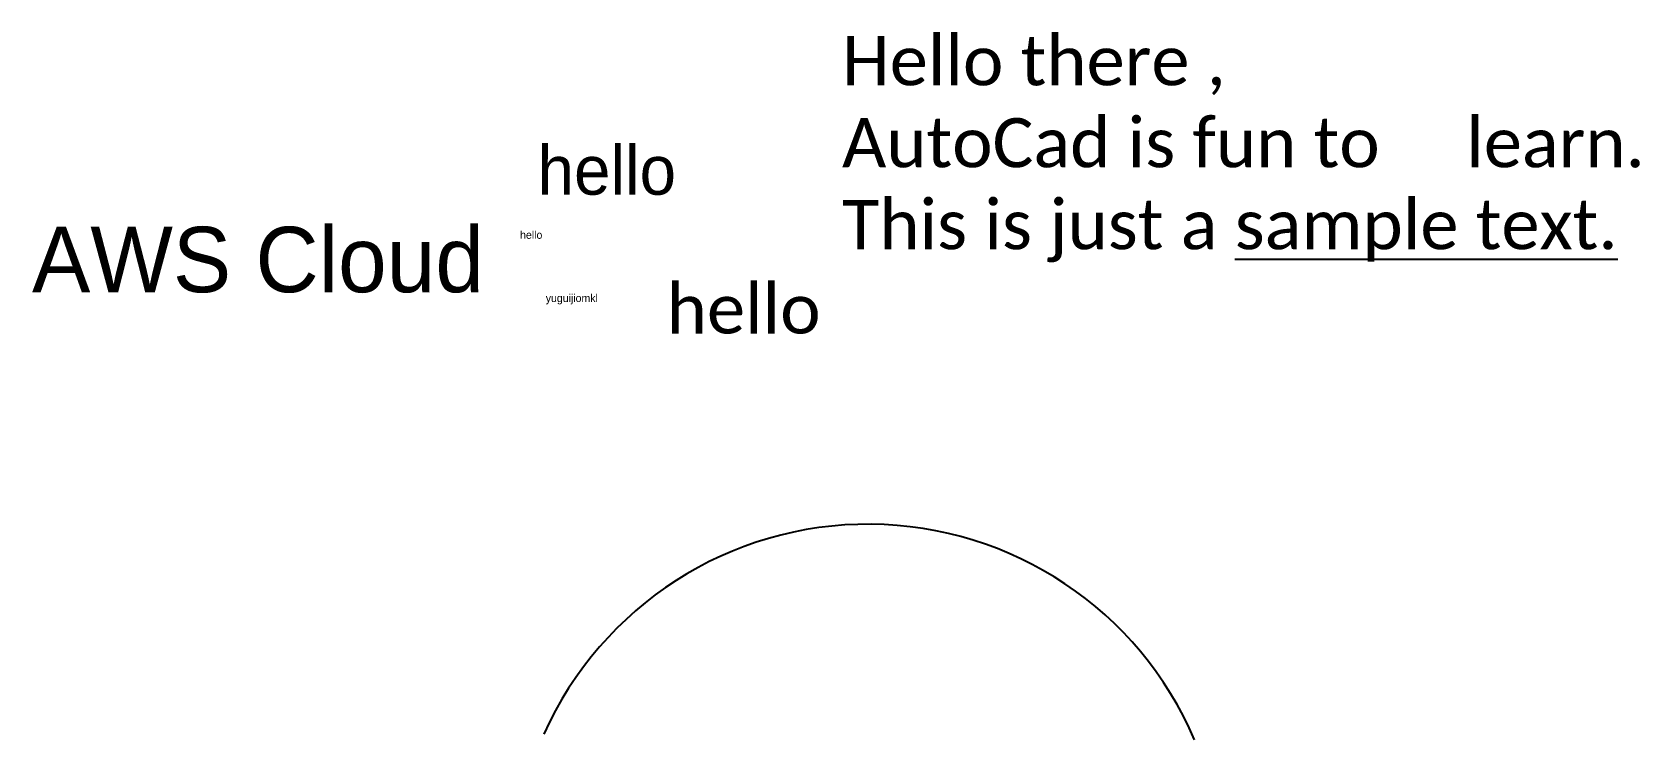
# Model space of a CAD drawing. Header units: inches. Extents: x 7 to 109, y -20 to 25.
import ezdxf

# ---------------------------------------------------------------- set-up
doc = ezdxf.new("R2010")
doc.units = ezdxf.units.IN
doc.header["$MEASUREMENT"] = 0
doc.styles.add('CalibriStyle', font='calibriz.ttf')
doc.styles.add('GigiStyle', font='GIGI.TTF')
doc.styles.get("Standard").update_dxf_attribs({"font": 'Gabriola.ttf', "height": 0.5})

msp = doc.modelspace()

# ---------------------------------------------------------------- linework, layer by layer
msp.add_arc((60.33, -28.41), 22.56, 23.1792, 155.8402)

# ---------------------------------------------------------------- texts
for height, style, p in [(3.112, 'GigiStyle', (39.35, 15.06)), (3.12, 'CalibriStyle', (47.55, 6.25))]:
    msp.add_text('hello', height=height, dxfattribs=dict(style=style)).set_placement(p)
for s, height, p in [('AWS Cloud', 4.152, (7.25, 8.87)), ('hello', 0.5, (38.24, 12.26)), ('yuguijiomkl', 0.5, (39.87, 8.25))]:
    msp.add_text(s, height=height).set_placement(p)
at = {"insert": (58.68, 25.12), "char_height": 3.1198, "width": 54.8656, "attachment_point": 1, "style": 'CalibriStyle'}
msp.add_mtext('\\A1;Hello there ,\\PAutoCad is fun to     learn. This is just a {\\fCalibri|b0|i0|c0|p34;\\L\\C240;\\c2367469;sample text.}', dxfattribs=at)

doc.saveas('drawing.dxf')
